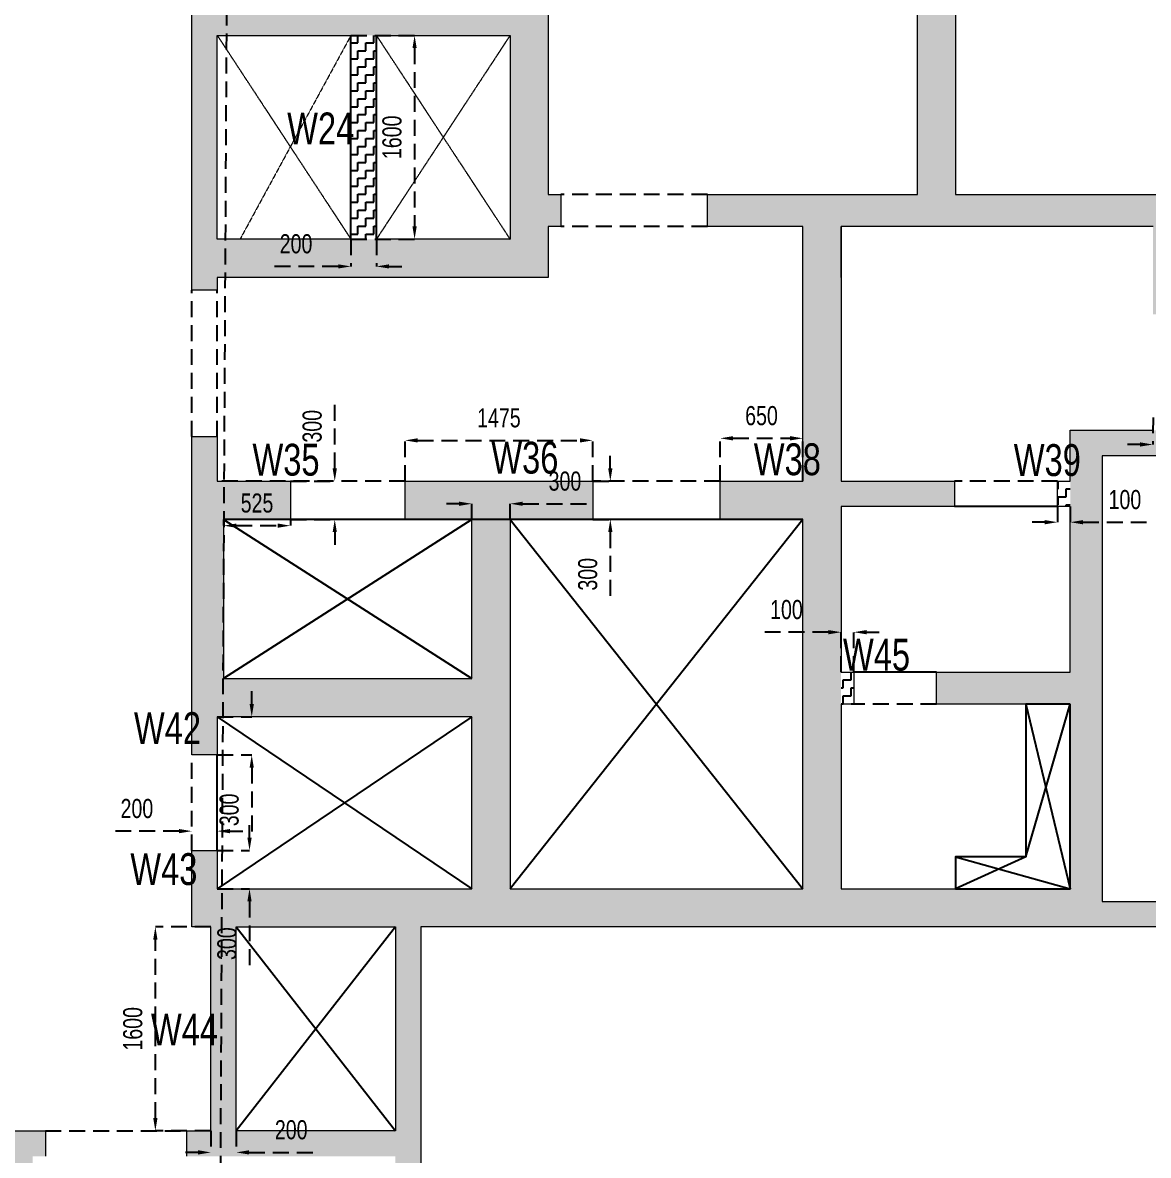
# Model space of a CAD drawing. Header units: millimetres. Extents: x 359 to 32107, y -1 to 49135.
# Drawn here: x 11063 to 19905, y 22541 to 31435 of the extents above; entities that cross this region are included whole.
import ezdxf

# ---------------------------------------------------------------- set-up
doc = ezdxf.new("R2010")
doc.units = ezdxf.units.MM
doc.linetypes.add('DASHED', pattern=[0.75, 0.5, -0.25])
doc.linetypes.add('HIDDEN', pattern=[0.375, 0.25, -0.125])
for name, color, linetype, lineweight in [('A-ANNO-DIMS', 8, 'Continuous', 15), ("S-BEAM NO'S", 2, 'Continuous', 20), ('S-WALL', 100, 'Continuous', 20)]:
    doc.layers.add(name, color=color, linetype=linetype, lineweight=lineweight)
for name, color, linetype in [('S-BEAM', 4, 'HIDDEN'), ('S-BEAM 1', 6, 'Continuous'), ('S-CUTOUT', 25, 'Continuous'), ('S-WALL HATCH', 251, 'Continuous')]:
    doc.layers.add(name, color=color, linetype=linetype)
doc.styles.add('SOBHA', font='swisscl.ttf')
doc.dimstyles.new('S-100-2', dxfattribs={"dimscale": 100, "dimtxt": 1.5, "dimasz": 1, "dimexe": 0, "dimexo": 0, "dimgap": 1, "dimtad": 1, "dimdec": 0, "dimzin": 0, "dimdsep": 46, "dimtxsty": 'SOBHA', "dimcen": 0.0895, "dimclrd": 8, "dimclre": 8, "dimclrt": 2, "dimadec": 0, "dimazin": 0, "dimtfac": 1, "dimtdec": 0, "dimtofl": 0, "dimtmove": 0, "dimatfit": 3, "dimfxl": 0.18, "dimtolj": 1, "dimtzin": 0, "dimlwd": -1, "dimlwe": -1, "dimarcsym": 1})
pattern_1 = [(0, (-407991.865, 279275.18), (62.5, 62.5), [62.5, -62.5]), (90, (-407929.365, 279275.18), (-62.5, 62.5), [62.5, -62.5])]

# ---------------------------------------------------------------- blocks, each defined once
blk = doc.blocks.new('*D155')
at = {"layer": 'Defpoints', "color": 0, "linetype": 'Continuous', "ltscale": 500, "transparency": 16777216}
for p in [(14891.1, 27657.5), (14591.1, 27534.8, 0), (14891.1, 27534.8)]:
    blk.add_point(p, dxfattribs=at)
at = {"layer": 'S-BEAM', "color": 8, "ltscale": 500, "transparency": 16777216}
for p, q in [((14491.1, 27657.5), (14391.1, 27657.5)), ((14591.1, 27534.8), (14591.1, 27657.5)), ((14891.1, 27534.8), (14891.1, 27657.5)), ((14991.1, 27657.5), (15553.3, 27657.5))]:
    blk.add_line(p, q, dxfattribs=at)
at = {"layer": 'S-BEAM', "color": 8, "linetype": 'Continuous', "ltscale": 500, "transparency": 16777216}
for points in [[(14491.1, 27674.2), (14491.1, 27640.9), (14591.1, 27657.5)], [(14991.1, 27674.2), (14991.1, 27640.9), (14891.1, 27657.5)]]:
    blk.add_solid(points, dxfattribs=at)
at = {"layer": 'S-BEAM', "color": 2, "linetype": 'Continuous', "ltscale": 500, "transparency": 16777216, "insert": (15322.2, 27834.4), "char_height": 150, "attachment_point": 5, "style": 'SOBHA'}
blk.add_mtext('\\A1;300', dxfattribs=at)
blk = doc.blocks.new('*D156')
at = {"layer": 'Defpoints', "color": 0, "linetype": 'Continuous', "ltscale": 500, "transparency": 16777216}
for p in [(15541.1, 27834.8), (15541.1, 27534.8), (15678.7, 27534.8)]:
    blk.add_point(p, dxfattribs=at)
at = {"layer": 'S-BEAM', "color": 8, "ltscale": 500, "transparency": 16777216}
for p, q in [((15678.7, 27934.8), (15678.7, 28034.8)), ((15541.1, 27834.8), (15678.7, 27834.8)), ((15541.1, 27534.8), (15678.7, 27534.8)), ((15678.7, 27434.8), (15678.7, 26872.6))]:
    blk.add_line(p, q, dxfattribs=at)
at = {"layer": 'S-BEAM', "color": 8, "linetype": 'Continuous', "ltscale": 500, "transparency": 16777216}
for points in [[(15662, 27934.8), (15695.4, 27934.8), (15678.7, 27834.8)], [(15662, 27434.8), (15695.4, 27434.8), (15678.7, 27534.8)]]:
    blk.add_solid(points, dxfattribs=at)
at = {"layer": 'S-BEAM', "color": 2, "linetype": 'Continuous', "ltscale": 500, "transparency": 16777216, "insert": (15501.8, 27103.7), "char_height": 150, "attachment_point": 5, "rotation": 90, "style": 'SOBHA'}
blk.add_mtext('\\A1;300', dxfattribs=at)
blk = doc.blocks.new('*D108')
at = {"layer": 'Defpoints', "color": 0, "linetype": 'Continuous', "ltscale": 500, "transparency": 16777216}
for p in [(12591.1, 37735.2), (12699.2, 37734.6), (12391.1, 0)]:
    blk.add_point(p, dxfattribs=at)
at = {"layer": 'S-BEAM', "color": 8, "ltscale": 500, "transparency": 16777216}
for p, q in [((12591.1, 37735.2), (12699.2, 37734.6)), ((12499.7, 99.4), (12698.7, 37634.6)), ((12391.1, 0), (12499.2, -0.6))]:
    blk.add_line(p, q, dxfattribs=at)
at = {"layer": 'S-BEAM', "color": 8, "linetype": 'Continuous', "ltscale": 500, "transparency": 16777216}
for points in [[(12682, 37634.7), (12715.3, 37634.5), (12699.2, 37734.6)], [(12483.1, 99.5), (12516.4, 99.3), (12499.2, -0.6)]]:
    blk.add_solid(points, dxfattribs=at)
at = {"layer": 'S-BEAM', "color": 2, "linetype": 'Continuous', "ltscale": 500, "transparency": 16777216, "insert": (12422.3, 18867.9), "char_height": 150, "attachment_point": 5, "rotation": 89.69633, "style": 'SOBHA'}
blk.add_mtext('\\A1;37736', dxfattribs=at)
blk = doc.blocks.new('*D117')
at = {"layer": 'Defpoints', "color": 0, "linetype": 'Continuous', "ltscale": 500, "transparency": 16777216}
for p in [(13641.1, 29734.8), (13841.1, 29734.8, 0), (13641.1, 29521)]:
    blk.add_point(p, dxfattribs=at)
at = {"layer": 'S-BEAM', "color": 8, "ltscale": 500, "transparency": 16777216}
for p, q in [((13641.1, 29734.8), (13641.1, 29521)), ((13841.1, 29734.8), (13841.1, 29521)), ((13541.1, 29521), (12979.1, 29521)), ((13941.1, 29521), (14041.1, 29521))]:
    blk.add_line(p, q, dxfattribs=at)
at = {"layer": 'S-BEAM', "color": 8, "linetype": 'Continuous', "ltscale": 500, "transparency": 16777216}
for points in [[(13541.1, 29537.7), (13541.1, 29504.4), (13641.1, 29521)], [(13941.1, 29537.7), (13941.1, 29504.4), (13841.1, 29521)]]:
    blk.add_solid(points, dxfattribs=at)
at = {"layer": 'S-BEAM', "color": 2, "linetype": 'Continuous', "ltscale": 500, "transparency": 16777216, "insert": (13210.1, 29697.8), "char_height": 150, "attachment_point": 5, "style": 'SOBHA'}
blk.add_mtext('\\A1;200', dxfattribs=at)
blk = doc.blocks.new('*D118')
at = {"layer": 'Defpoints', "color": 0, "linetype": 'Continuous', "ltscale": 500, "transparency": 16777216}
for p in [(13641.1, 31334.8), (13641.1, 29734.8), (14141.2, 29734.8)]:
    blk.add_point(p, dxfattribs=at)
at = {"layer": 'S-BEAM', "color": 8, "ltscale": 500, "transparency": 16777216}
for p, q in [((13641.1, 31334.8), (14141.2, 31334.8)), ((14141.2, 31234.8), (14141.2, 29834.8)), ((13641.1, 29734.8), (14141.2, 29734.8))]:
    blk.add_line(p, q, dxfattribs=at)
at = {"layer": 'S-BEAM', "color": 8, "linetype": 'Continuous', "ltscale": 500, "transparency": 16777216}
for points in [[(14124.5, 31234.8), (14157.9, 31234.8), (14141.2, 31334.8)], [(14124.5, 29834.8), (14157.9, 29834.8), (14141.2, 29734.8)]]:
    blk.add_solid(points, dxfattribs=at)
at = {"layer": 'S-BEAM', "color": 2, "linetype": 'Continuous', "ltscale": 500, "transparency": 16777216, "insert": (13964.4, 30534.8), "char_height": 150, "attachment_point": 5, "rotation": 90, "style": 'SOBHA'}
blk.add_mtext('\\A1;1600', dxfattribs=at)
blk = doc.blocks.new('*D128')
at = {"layer": 'Defpoints', "color": 0, "linetype": 'Continuous', "ltscale": 500, "transparency": 16777216}
for p in [(13166.1, 27834.8), (13514.2, 27834.8), (13166.1, 27534.8)]:
    blk.add_point(p, dxfattribs=at)
at = {"layer": 'S-BEAM', "color": 8, "ltscale": 500, "transparency": 16777216}
for p, q in [((13514.2, 27934.8), (13514.2, 28497.1)), ((13166.1, 27834.8), (13514.2, 27834.8)), ((13166.1, 27534.8), (13514.2, 27534.8)), ((13514.2, 27434.8), (13514.2, 27334.8))]:
    blk.add_line(p, q, dxfattribs=at)
at = {"layer": 'S-BEAM', "color": 8, "linetype": 'Continuous', "ltscale": 500, "transparency": 16777216}
for points in [[(13497.5, 27934.8), (13530.9, 27934.8), (13514.2, 27834.8)], [(13497.5, 27434.8), (13530.9, 27434.8), (13514.2, 27534.8)]]:
    blk.add_solid(points, dxfattribs=at)
at = {"layer": 'S-BEAM', "color": 2, "linetype": 'Continuous', "ltscale": 500, "transparency": 16777216, "insert": (13337.3, 28265.9), "char_height": 150, "attachment_point": 5, "rotation": 90, "style": 'SOBHA'}
blk.add_mtext('\\A1;300', dxfattribs=at)
blk = doc.blocks.new('*D129')
at = {"layer": 'Defpoints', "color": 0, "linetype": 'Continuous', "ltscale": 500, "transparency": 16777216}
for p in [(12641.1, 27534.8), (13166.1, 27534.8), (13166.1, 27485.5)]:
    blk.add_point(p, dxfattribs=at)
at = {"layer": 'S-BEAM', "color": 8, "ltscale": 500, "transparency": 16777216}
for p, q in [((12641.1, 27534.8), (12641.1, 27485.5)), ((12741.1, 27485.5), (13066.1, 27485.5)), ((13166.1, 27534.8), (13166.1, 27485.5))]:
    blk.add_line(p, q, dxfattribs=at)
at = {"layer": 'S-BEAM', "color": 8, "linetype": 'Continuous', "ltscale": 500, "transparency": 16777216}
for points in [[(12741.1, 27502.2), (12741.1, 27468.9), (12641.1, 27485.5)], [(13066.1, 27502.2), (13066.1, 27468.9), (13166.1, 27485.5)]]:
    blk.add_solid(points, dxfattribs=at)
at = {"layer": 'S-BEAM', "color": 2, "linetype": 'Continuous', "ltscale": 500, "transparency": 16777216, "insert": (12903.6, 27662.3), "char_height": 150, "attachment_point": 5, "style": 'SOBHA'}
blk.add_mtext('\\A1;525', dxfattribs=at)
blk = doc.blocks.new('*D130')
at = {"layer": 'Defpoints', "color": 0, "linetype": 'Continuous', "ltscale": 500, "transparency": 16777216}
for p in [(15541.1, 28155), (14066.1, 27834.8), (15541.1, 27834.8)]:
    blk.add_point(p, dxfattribs=at)
at = {"layer": 'S-BEAM', "color": 8, "ltscale": 500, "transparency": 16777216}
for p, q in [((14066.1, 27834.8), (14066.1, 28155)), ((14166.1, 28155), (15441.1, 28155)), ((15541.1, 27834.8), (15541.1, 28155))]:
    blk.add_line(p, q, dxfattribs=at)
at = {"layer": 'S-BEAM', "color": 8, "linetype": 'Continuous', "ltscale": 500, "transparency": 16777216}
for points in [[(14166.1, 28171.7), (14166.1, 28138.4), (14066.1, 28155)], [(15441.1, 28171.7), (15441.1, 28138.4), (15541.1, 28155)]]:
    blk.add_solid(points, dxfattribs=at)
at = {"layer": 'S-BEAM', "color": 2, "linetype": 'Continuous', "ltscale": 500, "transparency": 16777216, "insert": (14803.6, 28331.5), "char_height": 150, "attachment_point": 5, "style": 'SOBHA'}
blk.add_mtext('\\A1;1475', dxfattribs=at)
blk = doc.blocks.new('*D131')
at = {"layer": 'Defpoints', "color": 0, "linetype": 'Continuous', "ltscale": 500, "transparency": 16777216}
for p in [(17191.1, 28171.5), (16541.1, 27834.8), (17191.1, 27834.8)]:
    blk.add_point(p, dxfattribs=at)
at = {"layer": 'S-BEAM', "color": 8, "ltscale": 500, "transparency": 16777216}
for p, q in [((16541.1, 27834.8), (16541.1, 28171.5)), ((16641.1, 28171.5), (17091.1, 28171.5)), ((17191.1, 27834.8), (17191.1, 28171.5))]:
    blk.add_line(p, q, dxfattribs=at)
at = {"layer": 'S-BEAM', "color": 8, "linetype": 'Continuous', "ltscale": 500, "transparency": 16777216}
for points in [[(16641.1, 28188.2), (16641.1, 28154.9), (16541.1, 28171.5)], [(17091.1, 28188.2), (17091.1, 28154.9), (17191.1, 28171.5)]]:
    blk.add_solid(points, dxfattribs=at)
at = {"layer": 'S-BEAM', "color": 2, "linetype": 'Continuous', "ltscale": 500, "transparency": 16777216, "insert": (16866.1, 28348.3), "char_height": 150, "attachment_point": 5, "style": 'SOBHA'}
blk.add_mtext('\\A1;650', dxfattribs=at)
blk = doc.blocks.new('*D132')
at = {"layer": 'Defpoints', "color": 0, "linetype": 'Continuous', "ltscale": 500, "transparency": 16777216}
for p in [(19191.1, 27634.8), (19291.1, 27634.8), (19291.1, 27512.5)]:
    blk.add_point(p, dxfattribs=at)
at = {"layer": 'S-BEAM', "color": 8, "ltscale": 500, "transparency": 16777216}
for p, q in [((19191.1, 27634.8), (19191.1, 27512.5)), ((19291.1, 27634.8), (19291.1, 27512.5)), ((19091.1, 27512.5), (18991.1, 27512.5)), ((19391.1, 27512.5), (19949.7, 27512.5))]:
    blk.add_line(p, q, dxfattribs=at)
at = {"layer": 'S-BEAM', "color": 8, "linetype": 'Continuous', "ltscale": 500, "transparency": 16777216}
for points in [[(19091.1, 27529.2), (19091.1, 27495.9), (19191.1, 27512.5)], [(19391.1, 27529.2), (19391.1, 27495.9), (19291.1, 27512.5)]]:
    blk.add_solid(points, dxfattribs=at)
at = {"layer": 'S-BEAM', "color": 2, "linetype": 'Continuous', "ltscale": 500, "transparency": 16777216, "insert": (19720.4, 27689.3), "char_height": 150, "attachment_point": 5, "style": 'SOBHA'}
blk.add_mtext('\\A1;100', dxfattribs=at)
blk = doc.blocks.new('*D135')
at = {"layer": 'Defpoints', "color": 0, "linetype": 'Continuous', "ltscale": 500, "transparency": 16777216}
for p in [(19941.1, 28336), (20141.1, 28334.8), (20139.8, 28121.3)]:
    blk.add_point(p, dxfattribs=at)
at = {"layer": 'S-BEAM', "color": 8, "ltscale": 500, "transparency": 16777216}
for p, q in [((19941.1, 28336), (19939.8, 28122.5)), ((20141.1, 28334.8), (20139.8, 28121.3)), ((19839.8, 28123.1), (19739.8, 28123.7)), ((20239.8, 28120.7), (20801.7, 28117.3))]:
    blk.add_line(p, q, dxfattribs=at)
at = {"layer": 'S-BEAM', "color": 8, "linetype": 'Continuous', "ltscale": 500, "transparency": 16777216}
for points in [[(19839.9, 28139.8), (19839.7, 28106.5), (19939.8, 28122.5)], [(20239.9, 28137.4), (20239.7, 28104.1), (20139.8, 28121.3)]]:
    blk.add_solid(points, dxfattribs=at)
at = {"layer": 'S-BEAM', "color": 2, "linetype": 'Continuous', "ltscale": 500, "transparency": 16777216, "insert": (20571.8, 28295.5), "char_height": 150, "attachment_point": 5, "rotation": 359.65417, "style": 'SOBHA'}
blk.add_mtext('\\A1;200', dxfattribs=at)
blk = doc.blocks.new('*D137')
at = {"layer": 'Defpoints', "color": 0, "linetype": 'Continuous', "ltscale": 500, "transparency": 16777216}
for p in [(12591.1, 25984.8), (12591.1, 25684.8), (12862.2, 25684.8)]:
    blk.add_point(p, dxfattribs=at)
at = {"layer": 'S-BEAM', "color": 8, "ltscale": 500, "transparency": 16777216}
for p, q in [((12862.2, 26084.8), (12862.2, 26184.8)), ((12591.1, 25984.8), (12862.2, 25984.8)), ((12591.1, 25684.8), (12862.2, 25684.8)), ((12862.2, 25584.8), (12862.2, 25022.6))]:
    blk.add_line(p, q, dxfattribs=at)
at = {"layer": 'S-BEAM', "color": 8, "linetype": 'Continuous', "ltscale": 500, "transparency": 16777216}
for points in [[(12845.5, 26084.8), (12878.9, 26084.8), (12862.2, 25984.8)], [(12845.5, 25584.8), (12878.9, 25584.8), (12862.2, 25684.8)]]:
    blk.add_solid(points, dxfattribs=at)
at = {"layer": 'S-BEAM', "color": 2, "linetype": 'Continuous', "ltscale": 500, "transparency": 16777216, "insert": (12685.3, 25253.7), "char_height": 150, "attachment_point": 5, "rotation": 90, "style": 'SOBHA'}
blk.add_mtext('\\A1;300', dxfattribs=at)
blk = doc.blocks.new('*D138')
at = {"layer": 'Defpoints', "color": 0, "linetype": 'Continuous', "ltscale": 500, "transparency": 16777216}
for p in [(12391.1, 25087), (12391.1, 24934.8), (12591.1, 24934.8)]:
    blk.add_point(p, dxfattribs=at)
at = {"layer": 'S-BEAM', "color": 8, "ltscale": 500, "transparency": 16777216}
for p, q in [((12291.1, 25087), (11729.1, 25087)), ((12391.1, 24934.8), (12391.1, 25087)), ((12591.1, 24934.8), (12591.1, 25087)), ((12691.1, 25087), (12791.1, 25087))]:
    blk.add_line(p, q, dxfattribs=at)
at = {"layer": 'S-BEAM', "color": 8, "linetype": 'Continuous', "ltscale": 500, "transparency": 16777216}
for points in [[(12291.1, 25103.7), (12291.1, 25070.4), (12391.1, 25087)], [(12691.1, 25103.7), (12691.1, 25070.4), (12591.1, 25087)]]:
    blk.add_solid(points, dxfattribs=at)
at = {"layer": 'S-BEAM', "color": 2, "linetype": 'Continuous', "ltscale": 500, "transparency": 16777216, "insert": (11960.1, 25263.8), "char_height": 150, "attachment_point": 5, "style": 'SOBHA'}
blk.add_mtext('\\A1;200', dxfattribs=at)
blk = doc.blocks.new('*D139')
at = {"layer": 'Defpoints', "color": 0, "linetype": 'Continuous', "ltscale": 500, "transparency": 16777216}
for p in [(12591.1, 24934.8), (12591.1, 24634.8), (12844.7, 24634.8)]:
    blk.add_point(p, dxfattribs=at)
at = {"layer": 'S-BEAM', "color": 8, "ltscale": 500, "transparency": 16777216}
for p, q in [((12844.7, 25034.8), (12844.7, 25134.8)), ((12591.1, 24934.8), (12844.7, 24934.8)), ((12591.1, 24634.8), (12844.7, 24634.8)), ((12844.7, 24534.8), (12844.7, 23972.6))]:
    blk.add_line(p, q, dxfattribs=at)
at = {"layer": 'S-BEAM', "color": 8, "linetype": 'Continuous', "ltscale": 500, "transparency": 16777216}
for points in [[(12828, 25034.8), (12861.4, 25034.8), (12844.7, 24934.8)], [(12828, 24534.8), (12861.4, 24534.8), (12844.7, 24634.8)]]:
    blk.add_solid(points, dxfattribs=at)
at = {"layer": 'S-BEAM', "color": 2, "linetype": 'Continuous', "ltscale": 500, "transparency": 16777216, "insert": (12667.8, 24203.7), "char_height": 150, "attachment_point": 5, "rotation": 90, "style": 'SOBHA'}
blk.add_mtext('\\A1;300', dxfattribs=at)
blk = doc.blocks.new('*D140')
at = {"layer": 'Defpoints', "color": 0, "linetype": 'Continuous', "ltscale": 500, "transparency": 16777216}
for p in [(12105.2, 24334.8), (12541.1, 24334.8), (12541.1, 22734.8)]:
    blk.add_point(p, dxfattribs=at)
at = {"layer": 'S-BEAM', "color": 8, "ltscale": 500, "transparency": 16777216}
for p, q in [((12541.1, 24334.8), (12105.2, 24334.8)), ((12105.2, 22834.8), (12105.2, 24234.8)), ((12541.1, 22734.8), (12105.2, 22734.8))]:
    blk.add_line(p, q, dxfattribs=at)
at = {"layer": 'S-BEAM', "color": 8, "linetype": 'Continuous', "ltscale": 500, "transparency": 16777216}
for points in [[(12088.5, 24234.8), (12121.9, 24234.8), (12105.2, 24334.8)], [(12088.5, 22834.8), (12121.9, 22834.8), (12105.2, 22734.8)]]:
    blk.add_solid(points, dxfattribs=at)
at = {"layer": 'S-BEAM', "color": 2, "linetype": 'Continuous', "ltscale": 500, "transparency": 16777216, "insert": (11928.4, 23534.8), "char_height": 150, "attachment_point": 5, "rotation": 90, "style": 'SOBHA'}
blk.add_mtext('\\A1;1600', dxfattribs=at)
blk = doc.blocks.new('*D141')
at = {"layer": 'Defpoints', "color": 0, "linetype": 'Continuous', "ltscale": 500, "transparency": 16777216}
for p in [(12541.1, 22734.8), (12741.1, 22734.8), (12741.1, 22564.5)]:
    blk.add_point(p, dxfattribs=at)
at = {"layer": 'S-BEAM', "color": 8, "ltscale": 500, "transparency": 16777216}
for p, q in [((12541.1, 22734.8), (12541.1, 22564.5)), ((12741.1, 22734.8), (12741.1, 22564.5)), ((12441.1, 22564.5), (12341.1, 22564.5)), ((12841.1, 22564.5), (13403, 22564.5))]:
    blk.add_line(p, q, dxfattribs=at)
at = {"layer": 'S-BEAM', "color": 8, "linetype": 'Continuous', "ltscale": 500, "transparency": 16777216}
for points in [[(12441.1, 22581.2), (12441.1, 22547.9), (12541.1, 22564.5)], [(12841.1, 22581.2), (12841.1, 22547.9), (12741.1, 22564.5)]]:
    blk.add_solid(points, dxfattribs=at)
at = {"layer": 'S-BEAM', "color": 2, "linetype": 'Continuous', "ltscale": 500, "transparency": 16777216, "insert": (13172.1, 22741.3), "char_height": 150, "attachment_point": 5, "style": 'SOBHA'}
blk.add_mtext('\\A1;200', dxfattribs=at)
blk = doc.blocks.new('*D142')
at = {"layer": 'Defpoints', "color": 0, "linetype": 'Continuous', "ltscale": 500, "transparency": 16777216}
for p in [(17491.1, 26649), (17491.1, 26334.8), (17591.1, 26334.8)]:
    blk.add_point(p, dxfattribs=at)
at = {"layer": 'S-BEAM', "color": 8, "ltscale": 500, "transparency": 16777216}
for p, q in [((17391.1, 26649), (16832.5, 26649)), ((17491.1, 26334.8), (17491.1, 26649)), ((17591.1, 26334.8), (17591.1, 26649)), ((17691.1, 26649), (17791.1, 26649))]:
    blk.add_line(p, q, dxfattribs=at)
at = {"layer": 'S-BEAM', "color": 8, "linetype": 'Continuous', "ltscale": 500, "transparency": 16777216}
for points in [[(17391.1, 26665.7), (17391.1, 26632.4), (17491.1, 26649)], [(17691.1, 26665.7), (17691.1, 26632.4), (17591.1, 26649)]]:
    blk.add_solid(points, dxfattribs=at)
at = {"layer": 'S-BEAM', "color": 2, "linetype": 'Continuous', "ltscale": 500, "transparency": 16777216, "insert": (17061.8, 26825.8), "char_height": 150, "attachment_point": 5, "style": 'SOBHA'}
blk.add_mtext('\\A1;100', dxfattribs=at)

msp = doc.modelspace()

# ---------------------------------------------------------------- hatches: boundary and pattern name
at = {"layer": 'S-WALL HATCH', "linetype": 'Continuous', "ltscale": 500, "transparency": 33554687}
h = msp.add_hatch(dxfattribs=at)
h.set_pattern_fill('HONEY', color=25, scale=400)
h.set_pattern_definition([(0, (-1190978.006, 205150.47), (75, 43.3012702), [50, -100]), (120, (-1190978.006, 205150.47), (-75, 43.3012702), [50, -100]), (60, (-1190978.006, 205150.47), (2e-14, 86.6025404), [-100, 50])])
h.paths.add_polyline_path([(9341.1, 13234.8), (8841.1, 13234.8), (8841.1, 12734.8), (9341.1, 12734.8)])
h.paths.add_polyline_path([(941.1, 18034.8), (641.1, 18034.8), (641.1, 17834.8), (941.1, 17834.8)])
h.paths.add_polyline_path([(941.1, 20334.8), (641.1, 20334.8), (641.1, 20134.8), (941.1, 20134.8)])
h.paths.add_polyline_path([(27325.7, 436.6), (30571.3, 436.6), (30571.3, 832), (27325.7, 832)], flags=9)
h.paths.add_polyline_path([(20188.7, 11940.5), (20573.7, 11940.5), (20573.7, 12661.3), (20188.7, 12661.3)], flags=9)
h.paths.add_polyline_path([(20188.7, 13772.1), (20573.7, 13772.1), (20573.7, 14492.9), (20188.7, 14492.9)], flags=9)
h.paths.add_polyline_path([(13695.5, 29736.7), (13695.5, 31297), (13168.3, 31297), (13168.3, 29736.7)], flags=9)
h.paths.add_polyline_path([(886.1, 39002.6), (886.1, 40562.9), (358.9, 40562.9), (358.9, 39002.6)], flags=9)
h.paths.add_polyline_path([(886.1, 34827.6), (886.1, 36387.9), (358.9, 36387.9), (358.9, 34827.6)], flags=9)
h.paths.add_polyline_path([(886.1, 23852.6), (886.1, 25412.9), (358.9, 25412.9), (358.9, 23852.6)], flags=9)
h.paths.add_polyline_path([(886.1, 14252.6), (886.1, 15812.9), (358.9, 15812.9), (358.9, 14252.6)], flags=9)
h.paths.add_polyline_path([(12228.6, 12581.4), (13788.9, 12581.4), (13788.9, 13108.6), (12228.6, 13108.6)], flags=9)
h.paths.add_polyline_path([(29200.6, 20840.4), (29200.6, 22400.7), (28673.4, 22400.7), (28673.4, 20840.4)], flags=9)
h.paths.add_polyline_path([(25231.7, 30259.1), (25231.7, 31819.4), (24704.5, 31819.4), (24704.5, 30259.1)], flags=9)
h.paths.add_polyline_path([(29099.6, 38528.6), (29099.6, 40088.9), (28572.4, 40088.9), (28572.4, 38528.6)], flags=9)
h.paths.add_polyline_path([(8025.7, 33291.9), (9585.9, 33291.9), (9585.9, 33819.1), (8025.7, 33819.1)], flags=9)
h.paths.add_polyline_path([(19612, 48577.7), (21172.3, 48577.7), (21172.3, 49104.9), (19612, 49104.9)], flags=9)
h.paths.add_polyline_path([(29108.1, 41229.6), (29108.1, 42789.9), (28580.9, 42789.9), (28580.9, 41229.6)], flags=9)
h.paths.add_polyline_path([(29108.1, 32418.1), (29108.1, 33978.4), (28580.9, 33978.4), (28580.9, 32418.1)], flags=9)
h.paths.add_polyline_path([(23322, 12711.2), (24882.3, 12711.2), (24882.3, 13238.4), (23322, 13238.4)], flags=9)
h.paths.add_polyline_path([(16246.5, 12711.2), (17806.8, 12711.2), (17806.8, 13238.4), (16246.5, 13238.4)], flags=9)
h.paths.add_polyline_path([(6261.9, 12711.2), (7822.2, 12711.2), (7822.2, 13238.4), (6261.9, 13238.4)], flags=9)
h.paths.add_polyline_path([(932, 20914.9), (932, 22475.2), (404.8, 22475.2), (404.8, 20914.9)], flags=9)
h.paths.add_polyline_path([(991.3, 45690.5), (991.3, 47250.8), (464.1, 47250.8), (464.1, 45690.5)], flags=9)
h.paths.add_polyline_path([(12388, 31954.2), (12388, 33514.5), (11860.8, 33514.5), (11860.8, 31954.2)], flags=9)
h.paths.add_polyline_path([(12309, 34254.6), (12309, 35814.9), (11781.8, 35814.9), (11781.8, 34254.6)], flags=9)
h.paths.add_polyline_path([(12309, 36554.6), (12309, 38114.9), (11781.8, 38114.9), (11781.8, 36554.6)], flags=9)
h.paths.add_polyline_path([(8159.3, 23739.1), (8159.3, 25299.3), (7632.1, 25299.3), (7632.1, 23739.1)], flags=9)
h.paths.add_polyline_path([(8943.8, 19074.2), (8943.8, 20634.5), (8416.6, 20634.5), (8416.6, 19074.2)], flags=9)
h.paths.add_polyline_path([(14733.3, 19766.2), (14733.3, 21326.4), (14206.1, 21326.4), (14206.1, 19766.2)], flags=9)
h.paths.add_polyline_path([(20591.1, 19365.3), (22151.4, 19365.3), (22151.4, 19892.5), (20591.1, 19892.5)], flags=9)
h.paths.add_polyline_path([(18754.4, 19365.3), (20314.7, 19365.3), (20314.7, 19892.5), (18754.4, 19892.5)], flags=9)
h.paths.add_polyline_path([(21661.9, 38556.9), (21661.9, 40117.2), (21134.7, 40117.2), (21134.7, 38556.9)], flags=9)
h.paths.add_polyline_path([(20915.2, 42468), (20915.2, 44028.3), (20388, 44028.3), (20388, 42468)], flags=9)
h.paths.add_polyline_path([(24577.5, 44944.9), (26137.8, 44944.9), (26137.8, 45472.1), (24577.5, 45472.1)], flags=9)
h.paths.add_polyline_path([(8215.2, 38543), (8215.2, 40103.3), (7688, 40103.3), (7688, 38543)], flags=9)
h.paths.add_polyline_path([(5441.6, 45144.9), (7001.9, 45144.9), (7001.9, 45672.1), (5441.6, 45672.1)], flags=9)
h.paths.add_polyline_path([(5580.6, 23281.6), (6671.6, 23281.6), (6671.6, 23808.8), (5580.6, 23808.8)], flags=9)
h.paths.add_polyline_path([(19970.5, 21586.1), (21061.4, 21586.1), (21061.4, 22113.3), (19970.5, 22113.3)], flags=9)
h.paths.add_polyline_path([(20253.5, 31643), (21344.4, 31643), (21344.4, 32170.2), (20253.5, 32170.2)], flags=9)
h.paths.add_polyline_path([(22580, 39741.7), (23670.9, 39741.7), (23670.9, 40268.9), (22580, 40268.9)], flags=9)
h.paths.add_polyline_path([(5687.8, 40466.1), (6778.7, 40466.1), (6778.7, 40993.3), (5687.8, 40993.3)], flags=9)
h.paths.add_polyline_path([(10804.9, 32346.8), (11895.8, 32346.8), (11895.8, 32874), (10804.9, 32874)], flags=9)
h.paths.add_polyline_path([(14639.2, 40869.7), (15730.2, 40869.7), (15730.2, 41396.9), (14639.2, 41396.9)], flags=9)
h.paths.add_polyline_path([(29297.3, 38933.8), (29682.3, 38933.8), (29682.3, 39654.6), (29297.3, 39654.6)], flags=9)
h.paths.add_polyline_path([(25602, 38933.8), (25987, 38933.8), (25987, 39654.6), (25602, 39654.6)], flags=9)
h.paths.add_polyline_path([(10959.4, 22665.3), (12519.7, 22665.3), (12519.7, 23192.5), (10959.4, 23192.5)], flags=9)
h.paths.add_polyline_path([(10742.6, 23048.9), (10742.6, 24609.2), (10215.4, 24609.2), (10215.4, 23048.9)], flags=9)
h.paths.add_polyline_path([(10742.6, 38607.1), (10742.6, 40167.4), (10215.4, 40167.4), (10215.4, 38607.1)], flags=9)
h.paths.add_polyline_path([(18496.6, 40244.6), (20056.9, 40244.6), (20056.9, 40771.8), (18496.6, 40771.8)], flags=9)
h.paths.add_polyline_path([(11003.9, 8463.6), (18384.3, 8463.6), (18384.3, 10678.1), (11003.9, 10678.1)], flags=9)
h.paths.add_polyline_path([(27271.4, 1731.3), (32106.7, 1731.3), (32106.7, 2165.7), (27271.4, 2165.7)], flags=9)
h.paths.add_polyline_path([(24367.1, 4117.1), (25768, 4117.1), (25768, 4513.2), (24367.1, 4513.2)], flags=9)
h.paths.add_polyline_path([(27210, 3079), (31215.1, 3079), (31215.1, 3474.3), (27210, 3474.3)], flags=9)
h.paths.add_polyline_path([(24263.1, 4985.5), (29712.1, 4985.5), (29712.1, 6373), (24263.1, 6373)], flags=9)
h.paths.add_polyline_path([(24275.6, 6406.6), (25471.1, 6406.6), (25471.1, 6794.6), (24275.6, 6794.6)], flags=9)
h.paths.add_polyline_path([(10907.4, 10653.3), (12633.5, 10653.3), (12633.5, 11180.5), (10907.4, 11180.5)], flags=9)
h.paths.add_polyline_path([(10866.2, 11030.2), (20118.4, 11030.2), (20118.4, 11883.5), (10866.2, 11883.5)], flags=9)
h = msp.add_hatch(dxfattribs=at)
h.set_pattern_fill('HONEY', color=25, scale=400)
h.set_pattern_definition([(0, (19416.07, 12934.81), (75, 43.30127), [50, -100]), (120, (19416.07, 12934.81), (-75, 43.30127), [50, -100]), (60, (19416.07, 12934.81), (2e-14, 86.60254), [-100, 50])])
h.paths.add_polyline_path([(23953.6, 48934.8), (23753.6, 48934.8), (23753.6, 48634.8), (23953.6, 48634.8)])
h.paths.add_polyline_path([(21653.6, 48934.8), (21453.6, 48934.8), (21453.6, 48634.8), (21653.6, 48634.8)])
h.paths.add_polyline_path([(27325.7, 436.6), (30571.3, 436.6), (30571.3, 832), (27325.7, 832)], flags=9)
h.paths.add_polyline_path([(20188.7, 11940.5), (20573.7, 11940.5), (20573.7, 12661.3), (20188.7, 12661.3)], flags=9)
h.paths.add_polyline_path([(20188.7, 13772.1), (20573.7, 13772.1), (20573.7, 14492.9), (20188.7, 14492.9)], flags=9)
h.paths.add_polyline_path([(13695.5, 29736.7), (13695.5, 31297), (13168.3, 31297), (13168.3, 29736.7)], flags=9)
h.paths.add_polyline_path([(886.1, 39002.6), (886.1, 40562.9), (358.9, 40562.9), (358.9, 39002.6)], flags=9)
h.paths.add_polyline_path([(886.1, 34827.6), (886.1, 36387.9), (358.9, 36387.9), (358.9, 34827.6)], flags=9)
h.paths.add_polyline_path([(886.1, 23852.6), (886.1, 25412.9), (358.9, 25412.9), (358.9, 23852.6)], flags=9)
h.paths.add_polyline_path([(886.1, 14252.6), (886.1, 15812.9), (358.9, 15812.9), (358.9, 14252.6)], flags=9)
h.paths.add_polyline_path([(12228.6, 12581.4), (13788.9, 12581.4), (13788.9, 13108.6), (12228.6, 13108.6)], flags=9)
h.paths.add_polyline_path([(29200.6, 20840.4), (29200.6, 22400.7), (28673.4, 22400.7), (28673.4, 20840.4)], flags=9)
h.paths.add_polyline_path([(25231.7, 30259.1), (25231.7, 31819.4), (24704.5, 31819.4), (24704.5, 30259.1)], flags=9)
h.paths.add_polyline_path([(29099.6, 38528.6), (29099.6, 40088.9), (28572.4, 40088.9), (28572.4, 38528.6)], flags=9)
h.paths.add_polyline_path([(8025.7, 33291.9), (9585.9, 33291.9), (9585.9, 33819.1), (8025.7, 33819.1)], flags=9)
h.paths.add_polyline_path([(19612, 48577.7), (21172.3, 48577.7), (21172.3, 49104.9), (19612, 49104.9)], flags=9)
h.paths.add_polyline_path([(29108.1, 41229.6), (29108.1, 42789.9), (28580.9, 42789.9), (28580.9, 41229.6)], flags=9)
h.paths.add_polyline_path([(29108.1, 32418.1), (29108.1, 33978.4), (28580.9, 33978.4), (28580.9, 32418.1)], flags=9)
h.paths.add_polyline_path([(23322, 12711.2), (24882.3, 12711.2), (24882.3, 13238.4), (23322, 13238.4)], flags=9)
h.paths.add_polyline_path([(16246.5, 12711.2), (17806.8, 12711.2), (17806.8, 13238.4), (16246.5, 13238.4)], flags=9)
h.paths.add_polyline_path([(6261.9, 12711.2), (7822.2, 12711.2), (7822.2, 13238.4), (6261.9, 13238.4)], flags=9)
h.paths.add_polyline_path([(932, 20914.9), (932, 22475.2), (404.8, 22475.2), (404.8, 20914.9)], flags=9)
h.paths.add_polyline_path([(991.3, 45690.5), (991.3, 47250.8), (464.1, 47250.8), (464.1, 45690.5)], flags=9)
h.paths.add_polyline_path([(12388, 31954.2), (12388, 33514.5), (11860.8, 33514.5), (11860.8, 31954.2)], flags=9)
h.paths.add_polyline_path([(12309, 34254.6), (12309, 35814.9), (11781.8, 35814.9), (11781.8, 34254.6)], flags=9)
h.paths.add_polyline_path([(12309, 36554.6), (12309, 38114.9), (11781.8, 38114.9), (11781.8, 36554.6)], flags=9)
h.paths.add_polyline_path([(8159.3, 23739.1), (8159.3, 25299.3), (7632.1, 25299.3), (7632.1, 23739.1)], flags=9)
h.paths.add_polyline_path([(8943.8, 19074.2), (8943.8, 20634.5), (8416.6, 20634.5), (8416.6, 19074.2)], flags=9)
h.paths.add_polyline_path([(14733.3, 19766.2), (14733.3, 21326.4), (14206.1, 21326.4), (14206.1, 19766.2)], flags=9)
h.paths.add_polyline_path([(20591.1, 19365.3), (22151.4, 19365.3), (22151.4, 19892.5), (20591.1, 19892.5)], flags=9)
h.paths.add_polyline_path([(18754.4, 19365.3), (20314.7, 19365.3), (20314.7, 19892.5), (18754.4, 19892.5)], flags=9)
h.paths.add_polyline_path([(21661.9, 38556.9), (21661.9, 40117.2), (21134.7, 40117.2), (21134.7, 38556.9)], flags=9)
h.paths.add_polyline_path([(20915.2, 42468), (20915.2, 44028.3), (20388, 44028.3), (20388, 42468)], flags=9)
h.paths.add_polyline_path([(24577.5, 44944.9), (26137.8, 44944.9), (26137.8, 45472.1), (24577.5, 45472.1)], flags=9)
h.paths.add_polyline_path([(8215.2, 38543), (8215.2, 40103.3), (7688, 40103.3), (7688, 38543)], flags=9)
h.paths.add_polyline_path([(5441.6, 45144.9), (7001.9, 45144.9), (7001.9, 45672.1), (5441.6, 45672.1)], flags=9)
h.paths.add_polyline_path([(5580.6, 23281.6), (6671.6, 23281.6), (6671.6, 23808.8), (5580.6, 23808.8)], flags=9)
h.paths.add_polyline_path([(19970.5, 21586.1), (21061.4, 21586.1), (21061.4, 22113.3), (19970.5, 22113.3)], flags=9)
h.paths.add_polyline_path([(20253.5, 31643), (21344.4, 31643), (21344.4, 32170.2), (20253.5, 32170.2)], flags=9)
h.paths.add_polyline_path([(22580, 39741.7), (23670.9, 39741.7), (23670.9, 40268.9), (22580, 40268.9)], flags=9)
h.paths.add_polyline_path([(5687.8, 40466.1), (6778.7, 40466.1), (6778.7, 40993.3), (5687.8, 40993.3)], flags=9)
h.paths.add_polyline_path([(10804.9, 32346.8), (11895.8, 32346.8), (11895.8, 32874), (10804.9, 32874)], flags=9)
h.paths.add_polyline_path([(14639.2, 40869.7), (15730.2, 40869.7), (15730.2, 41396.9), (14639.2, 41396.9)], flags=9)
h.paths.add_polyline_path([(29297.3, 38933.8), (29682.3, 38933.8), (29682.3, 39654.6), (29297.3, 39654.6)], flags=9)
h.paths.add_polyline_path([(25602, 38933.8), (25987, 38933.8), (25987, 39654.6), (25602, 39654.6)], flags=9)
h.paths.add_polyline_path([(10959.4, 22665.3), (12519.7, 22665.3), (12519.7, 23192.5), (10959.4, 23192.5)], flags=9)
h.paths.add_polyline_path([(10742.6, 23048.9), (10742.6, 24609.2), (10215.4, 24609.2), (10215.4, 23048.9)], flags=9)
h.paths.add_polyline_path([(10742.6, 38607.1), (10742.6, 40167.4), (10215.4, 40167.4), (10215.4, 38607.1)], flags=9)
h.paths.add_polyline_path([(18496.6, 40244.6), (20056.9, 40244.6), (20056.9, 40771.8), (18496.6, 40771.8)], flags=9)
h.paths.add_polyline_path([(11003.9, 8463.6), (18384.3, 8463.6), (18384.3, 10678.1), (11003.9, 10678.1)], flags=9)
h.paths.add_polyline_path([(27271.4, 1731.3), (32106.7, 1731.3), (32106.7, 2165.7), (27271.4, 2165.7)], flags=9)
h.paths.add_polyline_path([(24367.1, 4117.1), (25768, 4117.1), (25768, 4513.2), (24367.1, 4513.2)], flags=9)
h.paths.add_polyline_path([(27210, 3079), (31215.1, 3079), (31215.1, 3474.3), (27210, 3474.3)], flags=9)
h.paths.add_polyline_path([(24263.1, 4985.5), (29712.1, 4985.5), (29712.1, 6373), (24263.1, 6373)], flags=9)
h.paths.add_polyline_path([(24275.6, 6406.6), (25471.1, 6406.6), (25471.1, 6794.6), (24275.6, 6794.6)], flags=9)
h.paths.add_polyline_path([(10907.4, 10653.3), (12633.5, 10653.3), (12633.5, 11180.5), (10907.4, 11180.5)], flags=9)
h.paths.add_polyline_path([(10866.2, 11030.2), (20118.4, 11030.2), (20118.4, 11883.5), (10866.2, 11883.5)], flags=9)
at = {"layer": 'S-WALL HATCH', "ltscale": 7.5, "transparency": 33554687}
h = msp.add_hatch(color=251, dxfattribs=at)
h.dxf.hatch_style = 1
h.paths.add_polyline_path([(15191.1, 29834.8), (15291.1, 29834.8), (15291.1, 30084.8), (15191.1, 30084.8), (15191.1, 35234.8), (18091.1, 35234.8), (18091.1, 30084.8), (16441.1, 30084.8), (16441.1, 29834.8), (17191.1, 29834.8), (17191.1, 24634.8), (14891.1, 24634.8), (14891.1, 27534.8), (14591.1, 27534.8), (14591.1, 26284.8), (12641.1, 26284.8), (12641.1, 27834.8), (12591.1, 27834.8), (12591.1, 28184.8), (12391.1, 28184.8), (12391.1, 25984.8), (14591.1, 25984.8), (14591.1, 24634.8), (12391.1, 24634.8), (12391.1, 24334.8), (13991.1, 24334.8), (13991.1, 22734.8), (12351.1, 22734.8), (12351.1, 22534.8), (13991.1, 22534.8), (13991.1, 21084.8), (14191.1, 21084.8), (14191.1, 24334.8), (20491.1, 24334.8), (20491.1, 24534.8), (19541.1, 24534.8), (19541.1, 28034.8), (20241.1, 28034.8), (20241.1, 28234.8), (19291.1, 28234.8), (19291.1, 26334.8), (18241.1, 26334.8), (18241.1, 26084.8), (19291.1, 26084.8), (19291.1, 24634.8), (17491.1, 24634.8), (17491.1, 27634.8), (18381.1, 27634.8), (18381.1, 27834.8), (17491.1, 27834.8), (17491.1, 29834.8), (19941.1, 29834.8), (19941.1, 29144.8), (20141.1, 29144.8), (20141.1, 29834.8), (24741.1, 29834.8), (24741.1, 30084.8), (18391.1, 30084.8), (18391.1, 33484.8), (21091.1, 33484.8), (21091.1, 34334.8), (20891.1, 34334.8), (20891.1, 33684.8), (18391.1, 33684.8), (18391.1, 35234.8), (21091.1, 35234.8), (21091.1, 38884.8), (20791.1, 38884.8), (20791.1, 38534.8), (18691.1, 38534.8), (18691.1, 39984.8), (18791.1, 39984.8), (18791.1, 40284.8), (16441.1, 40284.8), (16441.1, 39984.8), (16541.1, 39984.8), (16541.1, 38234.8), (20791.1, 38234.8), (20791.1, 35534.8), (15191.1, 35534.8), (15191.1, 39984.8), (15291.1, 39984.8), (15291.1, 40284.8), (14116.1, 40284.8), (14116.1, 39984.8), (14891.1, 39984.8), (14891.1, 38534.8), (12591.1, 38534.8), (12591.1, 39984.8), (13366.1, 39984.8), (13366.1, 40284.8), (12391.1, 40284.8), (12391.1, 38234.8), (14891.1, 38234.8), (14891.1, 36234.8), (12391.1, 36234.8), (12391.1, 35934.8), (14891.1, 35934.8), (14891.1, 33934.8), (12391.1, 33934.8), (12391.1, 33634.8), (14891.1, 33634.8), (14891.1, 31634.8), (12391.1, 31634.8), (12391.1, 29334.8), (12591.1, 29334.8), (12591.1, 29434.8), (15191.1, 29434.8)])
h.paths.add_polyline_path([(13641.1, 29734.8), (13641.1, 31334.8), (14891.1, 31334.8), (14891.1, 29734.8)], flags=16)
h.paths.add_polyline_path([(13641.1, 29734.8), (12591.1, 29734.8), (12591.1, 31334.8), (13641.1, 31334.8)], flags=16)
h.paths.add_polyline_path([(16841.1, 38534.8), (16841.1, 39984.8), (18391.2, 39984.8), (18391.2, 38534.8)], flags=16)
h = msp.add_hatch(dxfattribs=at)
h.set_pattern_fill('ZIGZAG', color=251, scale=500)
h.set_pattern_definition(pattern_1)
h.paths.add_polyline_path([(13841.1, 31334.8), (13641.1, 31334.8), (13641.1, 29734.8), (13841.1, 29734.8)])
h = msp.add_hatch(dxfattribs=at)
h.set_pattern_fill('ZIGZAG', color=251, scale=500)
h.set_pattern_definition(pattern_1)
h.paths.add_polyline_path([(12741.1, 24334.8), (12541.1, 24334.8), (12541.1, 22734.8), (12741.1, 22734.8)])
h.paths.add_polyline_path([(12591.1, 24934.8), (12391.1, 24934.8), (12391.1, 24634.8), (12591.1, 24634.8)])
h.paths.add_polyline_path([(12591.1, 25984.8), (12391.1, 25984.8), (12391.1, 25684.8), (12591.1, 25684.8)])
h.paths.add_polyline_path([(13166.1, 27834.8), (12641.1, 27834.8), (12641.1, 27534.8), (13166.1, 27534.8)])
h.paths.add_polyline_path([(15541.1, 27834.8), (14066.1, 27834.8), (14066.1, 27534.8), (15541.1, 27534.8)])
h.paths.add_polyline_path([(17191.1, 27834.8), (16541.1, 27834.8), (16541.1, 27534.8), (17191.1, 27534.8)])
h = msp.add_hatch(dxfattribs=at)
h.set_pattern_fill('ZIGZAG', color=251, scale=500)
h.set_pattern_definition(pattern_1)
h.paths.add_polyline_path([(19291.1, 27834.8), (19191.1, 27834.8), (19191.1, 27634.8), (19291.1, 27634.8)])
h = msp.add_hatch(dxfattribs=at)
h.set_pattern_fill('ZIGZAG', color=251, scale=500)
h.set_pattern_definition(pattern_1)
h.paths.add_polyline_path([(17591.1, 26334.8), (17491.1, 26334.8), (17491.1, 26084.8), (17591.1, 26084.8)])
h = msp.add_hatch(color=251, dxfattribs=at)
h.dxf.hatch_style = 1
h.paths.add_polyline_path([(11141.1, 19209.8), (18791.1, 19209.8), (18791.1, 19109.8), (18991.1, 19109.8), (18991.1, 19434.8), (14191.1, 19434.8), (14191.1, 19984.8), (13991.1, 19984.8), (13991.1, 19434.8), (11141.1, 19434.8), (11141.1, 22534.8), (11241.1, 22534.8), (11241.1, 22734.8), (11141.1, 22734.8), (10891.1, 22734.8), (10241.1, 22734.8), (10241.1, 23344.8), (9991.1, 23344.8), (9991.1, 23244.8), (8441.1, 23244.8), (8441.1, 23969.8), (8191.1, 23969.8), (8191.1, 20459.8), (8441.1, 20459.8), (8441.1, 21109.8), (10891.1, 21109.8), (10891.1, 17409.8), (10891.1, 17209.8), (10891.1, 15709.8), (10791.1, 15709.8), (10791.1, 15509.8), (10891.1, 15509.8), (10891.1, 13234.8), (11141.1, 13234.8), (11141.1, 14784.8), (11141.1, 14984.8)])
h.paths.add_polyline_path([(10891.1, 21359.8), (8441.1, 21359.8), (8442.3, 23044.8), (10041.1, 23044.8), (10041.1, 22534.8), (10891.1, 22534.8)], flags=16)

# ---------------------------------------------------------------- linework, layer by layer
at = {"layer": 'A-ANNO-DIMS', "color": 8, "linetype": 'DASHED', "ltscale": 0.5}
for p, q in [((12591.1, 31335.2, 0), (13641.1, 29734.8, 0)), ((13641.1, 31334.8, 0), (12770.2, 29734.8, 0)), ((13841.1, 31334.8, 0), (14891.1, 29734.8, 0)), ((14891.1, 31334.8, 0), (13841.1, 29734.8, 0))]:
    msp.add_line(p, q, dxfattribs=at)
at = {"layer": 'S-BEAM', "ltscale": 500}
for p, q in [((16441.1, 30084.8), (15291.1, 30084.8)), ((16441.1, 29834.8), (15291.1, 29834.8)), ((12391.1, 28184.8), (12391.1, 29334.8)), ((12591.1, 28184.8), (12591.1, 29334.8)), ((14066.1, 27834.8), (12591.1, 27834.8)), ((16541.1, 27834.8), (15541.1, 27834.8)), ((19191.1, 27834.8), (18381.1, 27834.8)), ((18241.1, 26084.8), (17591.1, 26084.8)), ((12391.1, 24934.8), (12391.1, 25684.8)), ((11241.1, 22734.8), (12351.1, 22734.8))]:
    msp.add_line(p, q, dxfattribs=at)
at = {"layer": 'S-BEAM 1', "color": 1}
for p, q in [((13641.1, 29734.8), (13641.1, 31334.8)), ((13841.1, 29734.8), (13841.1, 31334.8)), ((19191.1, 27634.8), (18381.1, 27634.8)), ((17191.1, 27534.8), (12641.1, 27534.8)), ((18241.1, 26334.8), (17591.1, 26334.8)), ((12591.1, 24934.8), (12591.1, 25684.8))]:
    msp.add_line(p, q, dxfattribs=at)
at = {"layer": 'S-CUTOUT', "color": 35}
for p, q in [((12641.1, 27534.8, 0), (14591.1, 26284.8, 0)), ((14591.1, 27534.8, 0), (12641.1, 26284.8, 0)), ((14891.1, 27534.8, 0), (17191.1, 24634.8)), ((17191.1, 27534.8, 0), (14891.1, 24634.8, 0)), ((18941.1, 24884.8, 0), (19291.1, 26084.8, 0)), ((18941.1, 26084.8, 0), (19291.1, 24634.8, 0)), ((12591.1, 25984.8, 0), (14591.1, 24634.8, 0)), ((14591.1, 25984.8, 0), (12591.1, 24634.8, 0)), ((18391.1, 24884.8, 0), (19291.1, 24634.8, 0)), ((18941.1, 24884.8, 0), (18391.1, 24634.8, 0)), ((12741.1, 24334.8, 0), (13991.1, 22734.8, 0)), ((13991.1, 24334.8), (12741.1, 22734.8, 0))]:
    msp.add_line(p, q, dxfattribs=at)
at = {"layer": 'S-CUTOUT', "color": 1, "elevation": 0}
msp.add_lwpolyline([(19291.1, 26084.8), (18941.1, 26084.8), (18941.1, 24884.8), (18391.1, 24884.8), (18391.1, 24634.8), (19291.1, 24634.8)], close=True, dxfattribs=at)
at = {"layer": 'S-WALL', "color": 3}
for points in [[(12351.1, 22534.8), (12351.1, 22734.8), (12541.1, 22734.8), (12541.1, 24334.8), (12391.1, 24334.8), (12391.1, 24934.8), (12591.1, 24934.8), (12591.1, 24634.8), (14591.1, 24634.8), (14591.1, 25984.8), (12591.1, 25984.8), (12591.1, 25684.8), (12391.1, 25684.8), (12391.1, 25984.8), (12391.1, 26284.8), (12391.1, 27534.8), (12391.1, 27834.8), (12391.1, 28184.8), (12591.1, 28184.8), (12591.1, 27834.8), (13166.1, 27834.8), (13166.1, 27534.8), (12641.1, 27534.8), (12641.1, 26284.8), (14591.1, 26284.8), (14591.1, 27534.8), (14066.1, 27534.8), (14066.1, 27834.8), (15541.1, 27834.8), (15541.1, 27534.8), (14891.1, 27534.8), (14891.1, 24634.8), (17191.1, 24634.8), (17191.1, 27534.8), (16541.1, 27534.8), (16541.1, 27834.8), (17191.1, 27834.8), (17191.1, 29834.8), (16441.1, 29834.8), (16441.1, 29834.8), (16441.1, 30084.8), (18091.1, 30084.8), (18091.1, 35234.8)], [(15191.1, 35234.8), (15191.1, 30084.8), (15291.1, 30084.8), (15291.1, 29834.8), (15191.1, 29834.8), (15191.1, 29434.8), (12591.1, 29434.8), (12591.1, 29334.8), (12391.1, 29334.8), (12391.1, 29434.8), (12391.1, 29734.8), (12391.1, 31334.8), (12391.1, 31634.8)], [(21091.1, 33484.8), (18391.1, 33484.8), (18391.1, 30084.8), (22341.1, 30084.8)], [(17491.1, 29434.8), (17491.1, 29834.8), (17491.1, 27834.8), (18381.1, 27834.8), (18381.1, 27634.8), (17491.1, 27634.8), (17491.1, 26334.8), (17591.1, 26334.8), (17591.1, 26084.8), (17491.1, 26084.8), (17491.1, 24634.8), (19291.1, 24634.8), (19291.1, 26084.8), (18241.1, 26084.8), (18241.1, 26334.8), (19291.1, 26334.8), (19291.1, 27634.8), (19191.1, 27634.8), (19191.1, 27834.8), (19291.1, 27834.8), (19291.1, 28234.8), (19541.1, 28234.8), (19941.1, 28234.8)], [(19941.1, 29834.8), (17491.1, 29834.8)], [(20241.1, 28034.8), (19541.1, 28034.8), (19541.1, 24534.8), (20491.1, 24534.8)], [(20491.1, 24334.8), (14191.1, 24334.8), (14191.1, 21084.8)], [(8191.1, 20459.8), (8191.1, 23969.8), (8441.1, 23969.8), (8441.1, 23244.8), (9991.1, 23244.8), (9991.1, 23344.8), (10241.1, 23344.8), (10241.1, 22734.8), (10891.1, 22734.8), (11141.1, 22734.8), (11241.1, 22734.8), (11241.1, 22534.8)]]:
    msp.add_lwpolyline(points, dxfattribs=at)
for points in [[(13641.1, 31334.8), (13641.1, 29734.8), (12591.1, 29734.8), (12591.1, 31334.8)], [(14891.1, 31334.8), (14891.1, 29734.8), (13841.1, 29734.8), (13841.1, 31334.8)], [(12741.1, 22734.8), (12741.1, 24334.8), (13991.1, 24334.8), (13991.1, 22734.8)]]:
    msp.add_lwpolyline(points, close=True, dxfattribs=at)

# ---------------------------------------------------------------- texts
at = {"layer": "S-BEAM NO'S", "color": 3, "linetype": 'Continuous', "style": 'SOBHA'}
for s, p in [('W24', (13140.5, 30479.4, 0)), ('W35', (12868, 27878.4, 0)), ('W36', (14744, 27894.4, 0)), ('W38', (16805.5, 27881.9, 0)), ('W39', (18847.5, 27875.4, 0)), ('W45', (17506, 26347.4, 0)), ('W42', (11937, 25770.9, 0)), ('W43', (11908.5, 24663.9, 0)), ('W44', (12070.5, 23403.9, 0))]:
    msp.add_text(s, height=250, dxfattribs=at).set_placement(p)

# ---------------------------------------------------------------- dimensions: what is measured, and where the dimension line sits
at = {"layer": 'S-BEAM', "color": 41, "linetype": 'Continuous', "ltscale": 500, "true_color": 0xf4ee51}
for p1, p2, distance, picture, middle in [((12391.1, 0), (12591.1, 37735.2), -108.1, '*D108', (12422.3, 18867.9)), ((19941.1, 28336), (20141.1, 28334.8), -213.5, '*D135', (20571.8, 28295.5))]:
    dim = msp.add_aligned_dim(p1=p1, p2=p2, distance=distance, dimstyle='S-100-2', dxfattribs=at)
    dim.commit()
    dim.dimension.update_dxf_attribs({"geometry": picture, "text_midpoint": middle})
for base, p1, p2, picture, middle in [((14141.2, 29734.8), (13641.1, 31334.8), (13641.1, 29734.8), '*D118', (13964.4, 30534.8)), ((13514.2, 27834.8), (13166.1, 27534.8), (13166.1, 27834.8), '*D128', (13337.3, 28265.9)), ((15678.7, 27534.8), (15541.1, 27834.8), (15541.1, 27534.8), '*D156', (15501.8, 27103.7)), ((12862.2, 25684.8), (12591.1, 25984.8), (12591.1, 25684.8), '*D137', (12685.3, 25253.7)), ((12844.7, 24634.8), (12591.1, 24934.8), (12591.1, 24634.8), '*D139', (12667.8, 24203.7)), ((12105.2, 24334.8), (12541.1, 22734.8), (12541.1, 24334.8), '*D140', (11928.4, 23534.8))]:
    dim = msp.add_linear_dim(base=base, p1=p1, p2=p2, angle=90, dimstyle='S-100-2', dxfattribs=at)
    dim.commit()
    dim.dimension.update_dxf_attribs({"geometry": picture, "text_midpoint": middle})
for base, p1, p2, picture, middle in [((13641.1, 29521), (13841.1, 29734.8, 0), (13641.1, 29734.8), '*D117', (13210.1, 29697.8)), ((15541.1, 28155), (14066.1, 27834.8), (15541.1, 27834.8), '*D130', (14803.6, 28331.5)), ((17191.1, 28171.5), (16541.1, 27834.8), (17191.1, 27834.8), '*D131', (16866.1, 28348.3)), ((14891.1, 27657.5), (14591.1, 27534.8, 0), (14891.1, 27534.8), '*D155', (15322.2, 27834.4)), ((13166.1, 27485.5), (12641.1, 27534.8), (13166.1, 27534.8), '*D129', (12903.6, 27662.3)), ((19291.1, 27512.5), (19191.1, 27634.8), (19291.1, 27634.8), '*D132', (19720.4, 27689.3)), ((17491.1, 26649), (17591.1, 26334.8), (17491.1, 26334.8), '*D142', (17061.8, 26825.8)), ((12391.1, 25087), (12591.1, 24934.8), (12391.1, 24934.8), '*D138', (11960.1, 25263.8)), ((12741.1, 22564.5), (12541.1, 22734.8), (12741.1, 22734.8), '*D141', (13172.1, 22741.3))]:
    dim = msp.add_linear_dim(base=base, p1=p1, p2=p2, dimstyle='S-100-2', dxfattribs=at)
    dim.commit()
    dim.dimension.update_dxf_attribs({"geometry": picture, "text_midpoint": middle})

doc.saveas('drawing.dxf')
